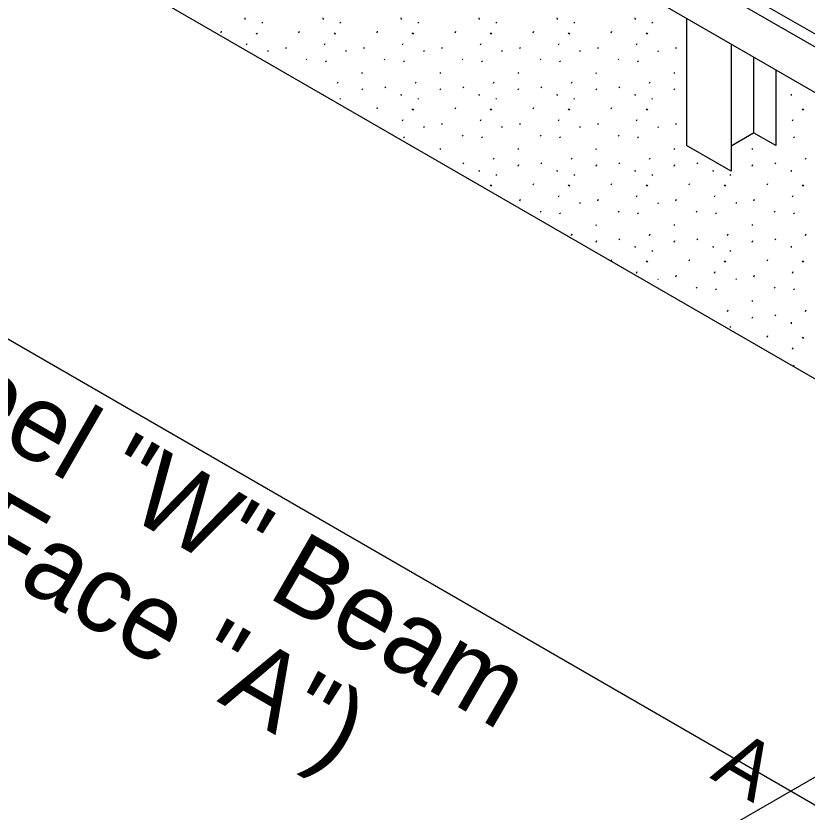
# Model space of a CAD drawing. Extents: x 1007 to 1035.5, y 1000.5 to 1021.5.
# Drawn here: x 1014.578 to 1016.016, y 1014.598 to 1016.046 of the extents above; entities that cross this region are included whole.
import ezdxf

# ---------------------------------------------------------------- set-up
doc = ezdxf.new("R2010")
doc.units = 0
doc.layers.add('Level 1', color=7, linetype='Continuous')

msp = doc.modelspace()

# ---------------------------------------------------------------- linework, layer by layer
at = {"layer": 'Level 1'}
for p, q in [((1020.6113, 1013.3655), (1013.5974, 1017.4183)), ((1020.6083, 1013.3446), (1013.5974, 1017.3941)), ((1020.5953, 1013.2696), (1013.5302, 1017.3502)), ((1016.7074, 1014.9947), (1013.528, 1016.8308)), ((1016.2119, 1014.5055), (1012.9842, 1016.3703)), ((1014.9941, 1016.0419), (1014.9943, 1016.0393)), ((1015.0248, 1016.0341), (1015.026, 1016.0323)), ((1015.1358, 1016.0419), (1015.1362, 1016.0393)), ((1015.1666, 1016.0341), (1015.1678, 1016.0323)), ((1015.2777, 1016.0419), (1015.2779, 1016.0393)), ((1015.3084, 1016.0341), (1015.3096, 1016.0323)), ((1015.4194, 1016.0419), (1015.4198, 1016.0393)), ((1015.4502, 1016.0341), (1015.4513, 1016.0323)), ((1015.5613, 1016.0419), (1015.5615, 1016.0393)), ((1015.592, 1016.0341), (1015.5932, 1016.0323)), ((1015.703, 1016.0419), (1015.7033, 1016.0393)), ((1015.7338, 1016.0341), (1015.7349, 1016.0323)), ((1015.7967, 1016.0411), (1015.7967, 1015.81)), ((1014.9507, 1016.0151), (1014.9518, 1016.0177)), ((1015.0143, 1016.0151), (1015.0155, 1016.0133)), ((1015.0155, 1016.0143), (1015.0167, 1016.0126)), ((1015.0924, 1016.0151), (1015.0936, 1016.0177)), ((1015.1561, 1016.0151), (1015.1573, 1016.0133)), ((1015.1573, 1016.0143), (1015.1584, 1016.0126)), ((1015.2343, 1016.0151), (1015.2354, 1016.0177)), ((1015.2978, 1016.0151), (1015.2991, 1016.0133)), ((1015.2991, 1016.0143), (1015.3003, 1016.0126)), ((1015.376, 1016.0151), (1015.3772, 1016.0177)), ((1015.4397, 1016.0151), (1015.4408, 1016.0133)), ((1015.4408, 1016.0143), (1015.442, 1016.0126)), ((1015.5178, 1016.0151), (1015.519, 1016.0177)), ((1015.5814, 1016.0151), (1015.5827, 1016.0133)), ((1015.5827, 1016.0143), (1015.5838, 1016.0126)), ((1015.6596, 1016.0151), (1015.6608, 1016.0177)), ((1015.7233, 1016.0151), (1015.7244, 1016.0133)), ((1015.7244, 1016.0143), (1015.7256, 1016.0126)), ((1014.9968, 1015.9931), (1014.998, 1015.9958)), ((1015.0684, 1015.9863), (1015.0697, 1015.9889)), ((1015.1386, 1015.9931), (1015.1398, 1015.9958)), ((1015.2103, 1015.9863), (1015.2114, 1015.9889)), ((1015.2804, 1015.9931), (1015.2816, 1015.9958)), ((1015.352, 1015.9863), (1015.3533, 1015.9889)), ((1015.4222, 1015.9931), (1015.4233, 1015.9958)), ((1015.4938, 1015.9863), (1015.495, 1015.9889)), ((1015.564, 1015.9931), (1015.5652, 1015.9958)), ((1015.6356, 1015.9863), (1015.6368, 1015.9889)), ((1015.7058, 1015.9931), (1015.7069, 1015.9958)), ((1015.7774, 1015.9863), (1015.7786, 1015.9889)), ((1015.8776, 1015.9943), (1015.8776, 1015.7633)), ((1015.0353, 1015.9828), (1015.0365, 1015.9811)), ((1015.1771, 1015.9828), (1015.1783, 1015.9811)), ((1015.3189, 1015.9828), (1015.3201, 1015.9811)), ((1015.4607, 1015.9828), (1015.4618, 1015.9811)), ((1015.6025, 1015.9828), (1015.6037, 1015.9811)), ((1015.7443, 1015.9828), (1015.7454, 1015.9811)), ((1015.9183, 1015.9709), (1015.9183, 1015.8333)), ((1015.1054, 1015.9673), (1015.1067, 1015.9656)), ((1015.1404, 1015.9642), (1015.1416, 1015.9623)), ((1015.2473, 1015.9673), (1015.2484, 1015.9656)), ((1015.2823, 1015.9642), (1015.2834, 1015.9623)), ((1015.389, 1015.9673), (1015.3903, 1015.9656)), ((1015.424, 1015.9642), (1015.4252, 1015.9623)), ((1015.5308, 1015.9673), (1015.532, 1015.9656)), ((1015.5658, 1015.9642), (1015.567, 1015.9623)), ((1015.6726, 1015.9673), (1015.6738, 1015.9656)), ((1015.7076, 1015.9642), (1015.7088, 1015.9623)), ((1015.2063, 1015.9431), (1015.2075, 1015.9413)), ((1015.3481, 1015.9431), (1015.3493, 1015.9413)), ((1015.4899, 1015.9431), (1015.4911, 1015.9413)), ((1015.6317, 1015.9431), (1015.6328, 1015.9413)), ((1015.7735, 1015.9431), (1015.7747, 1015.9413)), ((1015.9588, 1015.9474), (1015.9588, 1015.8099)), ((1015.1623, 1015.9233), (1015.1635, 1015.9259)), ((1015.2073, 1015.9111), (1015.2085, 1015.9138)), ((1015.2483, 1015.9168), (1015.2495, 1015.9151)), ((1015.3041, 1015.9233), (1015.3053, 1015.9259)), ((1015.3491, 1015.9111), (1015.3503, 1015.9138)), ((1015.3902, 1015.9168), (1015.3913, 1015.9151)), ((1015.4458, 1015.9233), (1015.4471, 1015.9259)), ((1015.4908, 1015.9111), (1015.4921, 1015.9138)), ((1015.5319, 1015.9168), (1015.5331, 1015.9151)), ((1015.5877, 1015.9233), (1015.5888, 1015.9259)), ((1015.6327, 1015.9111), (1015.6338, 1015.9138)), ((1015.6738, 1015.9168), (1015.6749, 1015.9151)), ((1015.7294, 1015.9233), (1015.7307, 1015.9259)), ((1015.7744, 1015.9111), (1015.7757, 1015.9138)), ((1015.1358, 1015.9037), (1015.136, 1015.9022)), ((1015.2777, 1015.9037), (1015.2779, 1015.901)), ((1015.4194, 1015.9037), (1015.4198, 1015.901)), ((1015.5613, 1015.9037), (1015.5615, 1015.901)), ((1015.703, 1015.9037), (1015.7033, 1015.901)), ((1015.9866, 1015.9037), (1015.9869, 1015.901)), ((1015.1666, 1015.8958), (1015.1678, 1015.8941)), ((1015.3084, 1015.8958), (1015.3096, 1015.8941)), ((1015.4502, 1015.8958), (1015.4513, 1015.8941)), ((1015.592, 1015.8958), (1015.5932, 1015.8941)), ((1015.7338, 1015.8958), (1015.7349, 1015.8941)), ((1015.2343, 1015.8768), (1015.2354, 1015.8794)), ((1015.2978, 1015.8768), (1015.2991, 1015.875)), ((1015.2991, 1015.8761), (1015.3003, 1015.8743)), ((1015.376, 1015.8768), (1015.3772, 1015.8794)), ((1015.4397, 1015.8768), (1015.4408, 1015.875)), ((1015.4408, 1015.8761), (1015.442, 1015.8743)), ((1015.5178, 1015.8768), (1015.519, 1015.8794)), ((1015.5814, 1015.8768), (1015.5827, 1015.875)), ((1015.5827, 1015.8761), (1015.5838, 1015.8743)), ((1015.6596, 1015.8768), (1015.6608, 1015.8794)), ((1015.7233, 1015.8768), (1015.7244, 1015.875)), ((1015.7244, 1015.8761), (1015.7256, 1015.8743)), ((1016.0068, 1015.8768), (1016.008, 1015.875)), ((1016.008, 1015.8761), (1016.0092, 1015.8743)), ((1015.2804, 1015.8548), (1015.2816, 1015.8575)), ((1015.4222, 1015.8548), (1015.4233, 1015.8575)), ((1015.564, 1015.8548), (1015.5652, 1015.8575)), ((1015.7058, 1015.8548), (1015.7069, 1015.8575)), ((1015.9893, 1015.8548), (1015.9905, 1015.8575)), ((1015.3189, 1015.8446), (1015.3201, 1015.8428)), ((1015.352, 1015.848), (1015.3533, 1015.8507)), ((1015.4607, 1015.8446), (1015.4618, 1015.8428)), ((1015.4938, 1015.848), (1015.495, 1015.8507)), ((1015.6025, 1015.8446), (1015.6037, 1015.8428)), ((1015.6356, 1015.848), (1015.6368, 1015.8507)), ((1015.7443, 1015.8446), (1015.7454, 1015.8428)), ((1015.7774, 1015.848), (1015.7786, 1015.8507)), ((1015.389, 1015.8291), (1015.3903, 1015.8273)), ((1015.5308, 1015.8291), (1015.532, 1015.8273)), ((1015.6726, 1015.8291), (1015.6738, 1015.8273)), ((1015.8776, 1015.8098), (1015.9183, 1015.8333)), ((1015.9588, 1015.8099), (1015.9183, 1015.8333)), ((1015.2823, 1015.8259), (1015.2834, 1015.8241)), ((1015.424, 1015.8259), (1015.4252, 1015.8241)), ((1015.5658, 1015.8259), (1015.567, 1015.8241)), ((1015.7076, 1015.8259), (1015.7088, 1015.8241)), ((1015.9912, 1015.8259), (1015.9923, 1015.8241)), ((1015.3481, 1015.8048), (1015.3493, 1015.8031)), ((1015.4899, 1015.8048), (1015.4911, 1015.8031)), ((1015.6317, 1015.8048), (1015.6328, 1015.8031)), ((1015.7735, 1015.8048), (1015.7747, 1015.8031)), ((1015.8776, 1015.7633), (1015.7967, 1015.81)), ((1015.9153, 1015.8048), (1015.9164, 1015.8031)), ((1015.4458, 1015.785), (1015.4471, 1015.7877)), ((1015.5877, 1015.785), (1015.5888, 1015.7877)), ((1015.7294, 1015.785), (1015.7307, 1015.7877)), ((1016.013, 1015.785), (1016.0143, 1015.7877)), ((1015.3902, 1015.7786), (1015.3913, 1015.7768)), ((1015.4908, 1015.7728), (1015.4921, 1015.7755)), ((1015.5319, 1015.7786), (1015.5331, 1015.7768)), ((1015.6327, 1015.7728), (1015.6338, 1015.7755)), ((1015.6738, 1015.7786), (1015.6749, 1015.7768)), ((1015.7744, 1015.7728), (1015.7757, 1015.7755)), ((1015.8155, 1015.7786), (1015.8167, 1015.7768)), ((1015.9163, 1015.7728), (1015.9174, 1015.7755)), ((1015.9573, 1015.7786), (1015.9585, 1015.7768)), ((1015.4194, 1015.7654), (1015.4198, 1015.7628)), ((1015.4502, 1015.7576), (1015.4513, 1015.7558)), ((1015.5613, 1015.7654), (1015.5615, 1015.7628)), ((1015.592, 1015.7576), (1015.5932, 1015.7558)), ((1015.703, 1015.7654), (1015.7033, 1015.7628)), ((1015.7338, 1015.7576), (1015.7349, 1015.7558)), ((1015.8448, 1015.7654), (1015.8451, 1015.7628)), ((1015.8756, 1015.7576), (1015.8768, 1015.7558)), ((1015.9866, 1015.7654), (1015.9869, 1015.7628)), ((1015.5178, 1015.7385), (1015.519, 1015.7412)), ((1015.6596, 1015.7385), (1015.6608, 1015.7412)), ((1015.8014, 1015.7385), (1015.8026, 1015.7412)), ((1015.9432, 1015.7385), (1015.9443, 1015.7412)), ((1015.4397, 1015.7385), (1015.4408, 1015.7368)), ((1015.4408, 1015.7378), (1015.442, 1015.7361)), ((1015.5814, 1015.7385), (1015.5827, 1015.7368)), ((1015.5827, 1015.7378), (1015.5838, 1015.7361)), ((1015.7233, 1015.7385), (1015.7244, 1015.7368)), ((1015.7244, 1015.7378), (1015.7256, 1015.7361)), ((1015.865, 1015.7385), (1015.8663, 1015.7368)), ((1015.8663, 1015.7378), (1015.8674, 1015.7361)), ((1016.0068, 1015.7385), (1016.008, 1015.7368)), ((1016.008, 1015.7378), (1016.0092, 1015.7361)), ((1015.4938, 1015.7098), (1015.495, 1015.7124)), ((1015.564, 1015.7166), (1015.5652, 1015.7193)), ((1015.6356, 1015.7098), (1015.6368, 1015.7124)), ((1015.7058, 1015.7166), (1015.7069, 1015.7193)), ((1015.7774, 1015.7098), (1015.7786, 1015.7124)), ((1015.8476, 1015.7166), (1015.8488, 1015.7193)), ((1015.9192, 1015.7098), (1015.9204, 1015.7124)), ((1015.9893, 1015.7166), (1015.9905, 1015.7193)), ((1015.6025, 1015.7063), (1015.6037, 1015.7045)), ((1015.7443, 1015.7063), (1015.7454, 1015.7045)), ((1015.8861, 1015.7063), (1015.8873, 1015.7045)), ((1015.5308, 1015.6908), (1015.532, 1015.689)), ((1015.5658, 1015.6876), (1015.567, 1015.6858)), ((1015.6726, 1015.6908), (1015.6738, 1015.689)), ((1015.7076, 1015.6876), (1015.7088, 1015.6858)), ((1015.8144, 1015.6908), (1015.8156, 1015.689)), ((1015.8494, 1015.6876), (1015.8506, 1015.6858)), ((1015.9562, 1015.6908), (1015.9574, 1015.689)), ((1015.9912, 1015.6876), (1015.9923, 1015.6858)), ((1015.6317, 1015.6666), (1015.6328, 1015.6648)), ((1015.7735, 1015.6666), (1015.7747, 1015.6648)), ((1015.9153, 1015.6666), (1015.9164, 1015.6648)), ((1015.5877, 1015.6467), (1015.5888, 1015.6493)), ((1015.6738, 1015.6403), (1015.6749, 1015.6385)), ((1015.7294, 1015.6467), (1015.7307, 1015.6493)), ((1015.8155, 1015.6403), (1015.8167, 1015.6385)), ((1015.8713, 1015.6467), (1015.8724, 1015.6493)), ((1015.9573, 1015.6403), (1015.9585, 1015.6385)), ((1016.013, 1015.6467), (1016.0143, 1015.6493)), ((1015.6327, 1015.6346), (1015.6338, 1015.6373)), ((1015.703, 1015.6272), (1015.7033, 1015.6245)), ((1015.7744, 1015.6346), (1015.7757, 1015.6373)), ((1015.8448, 1015.6272), (1015.8451, 1015.6245)), ((1015.9163, 1015.6346), (1015.9174, 1015.6373)), ((1015.9866, 1015.6272), (1015.9869, 1015.6245)), ((1015.7338, 1015.6193), (1015.7349, 1015.6175)), ((1015.8756, 1015.6193), (1015.8768, 1015.6175)), ((1015.6596, 1015.6003), (1015.6608, 1015.6029)), ((1015.7233, 1015.6003), (1015.7244, 1015.5984)), ((1015.7244, 1015.5996), (1015.7256, 1015.5978)), ((1015.8014, 1015.6003), (1015.8026, 1015.6029)), ((1015.865, 1015.6003), (1015.8663, 1015.5984)), ((1015.8663, 1015.5996), (1015.8674, 1015.5978)), ((1015.9432, 1015.6003), (1015.9443, 1015.6029)), ((1016.0068, 1015.6003), (1016.008, 1015.5984)), ((1016.008, 1015.5996), (1016.0092, 1015.5978)), ((1015.7058, 1015.5783), (1015.7069, 1015.5809)), ((1015.8476, 1015.5783), (1015.8488, 1015.5809)), ((1015.9893, 1015.5783), (1015.9905, 1015.5809)), ((1015.7443, 1015.568), (1015.7454, 1015.5663)), ((1015.7774, 1015.5715), (1015.7786, 1015.5742)), ((1015.8861, 1015.568), (1015.8873, 1015.5663)), ((1015.9192, 1015.5715), (1015.9204, 1015.5742)), ((1015.8144, 1015.5525), (1015.8156, 1015.5508)), ((1015.9562, 1015.5525), (1015.9574, 1015.5508)), ((1015.8494, 1015.5493), (1015.8506, 1015.5476)), ((1015.9912, 1015.5493), (1015.9923, 1015.5476)), ((1015.9153, 1015.5283), (1015.9164, 1015.5265)), ((1015.8713, 1015.5084), (1015.8724, 1015.5111)), ((1016.013, 1015.5084), (1016.0143, 1015.5111)), ((1015.9163, 1015.4963), (1015.9174, 1015.4989)), ((1015.9573, 1015.502), (1015.9585, 1015.5003)), ((1015.8756, 1015.481), (1015.8768, 1015.4793)), ((1015.9866, 1015.4888), (1015.9869, 1015.4862)), ((1015.9432, 1015.4619), (1015.9443, 1015.4646)), ((1016.0068, 1015.4619), (1016.008, 1015.4602)), ((1016.008, 1015.4613), (1016.0092, 1015.4595)), ((1015.9893, 1015.44), (1015.9905, 1015.4427)), ((1015.9912, 1015.4111), (1015.9923, 1015.4093)), ((1015.8436, 1014.5546), (1017.2462, 1015.3643))]:
    msp.add_line(p, q, dxfattribs=at)

# ---------------------------------------------------------------- texts
for s, height, rotation, p in [('Pay Limits for Steel "W" Beam', 0.14, 330, (1013.2774, 1016.0039)), (' Guardrail (Single Face "A")', 0.14, 330, (1013.1724, 1015.8221)), ('A', 0.105, 329.9839, (1015.8378, 1014.661))]:
    msp.add_text(s, height=height, rotation=rotation, dxfattribs=at).set_placement(p)

doc.saveas('drawing.dxf')
